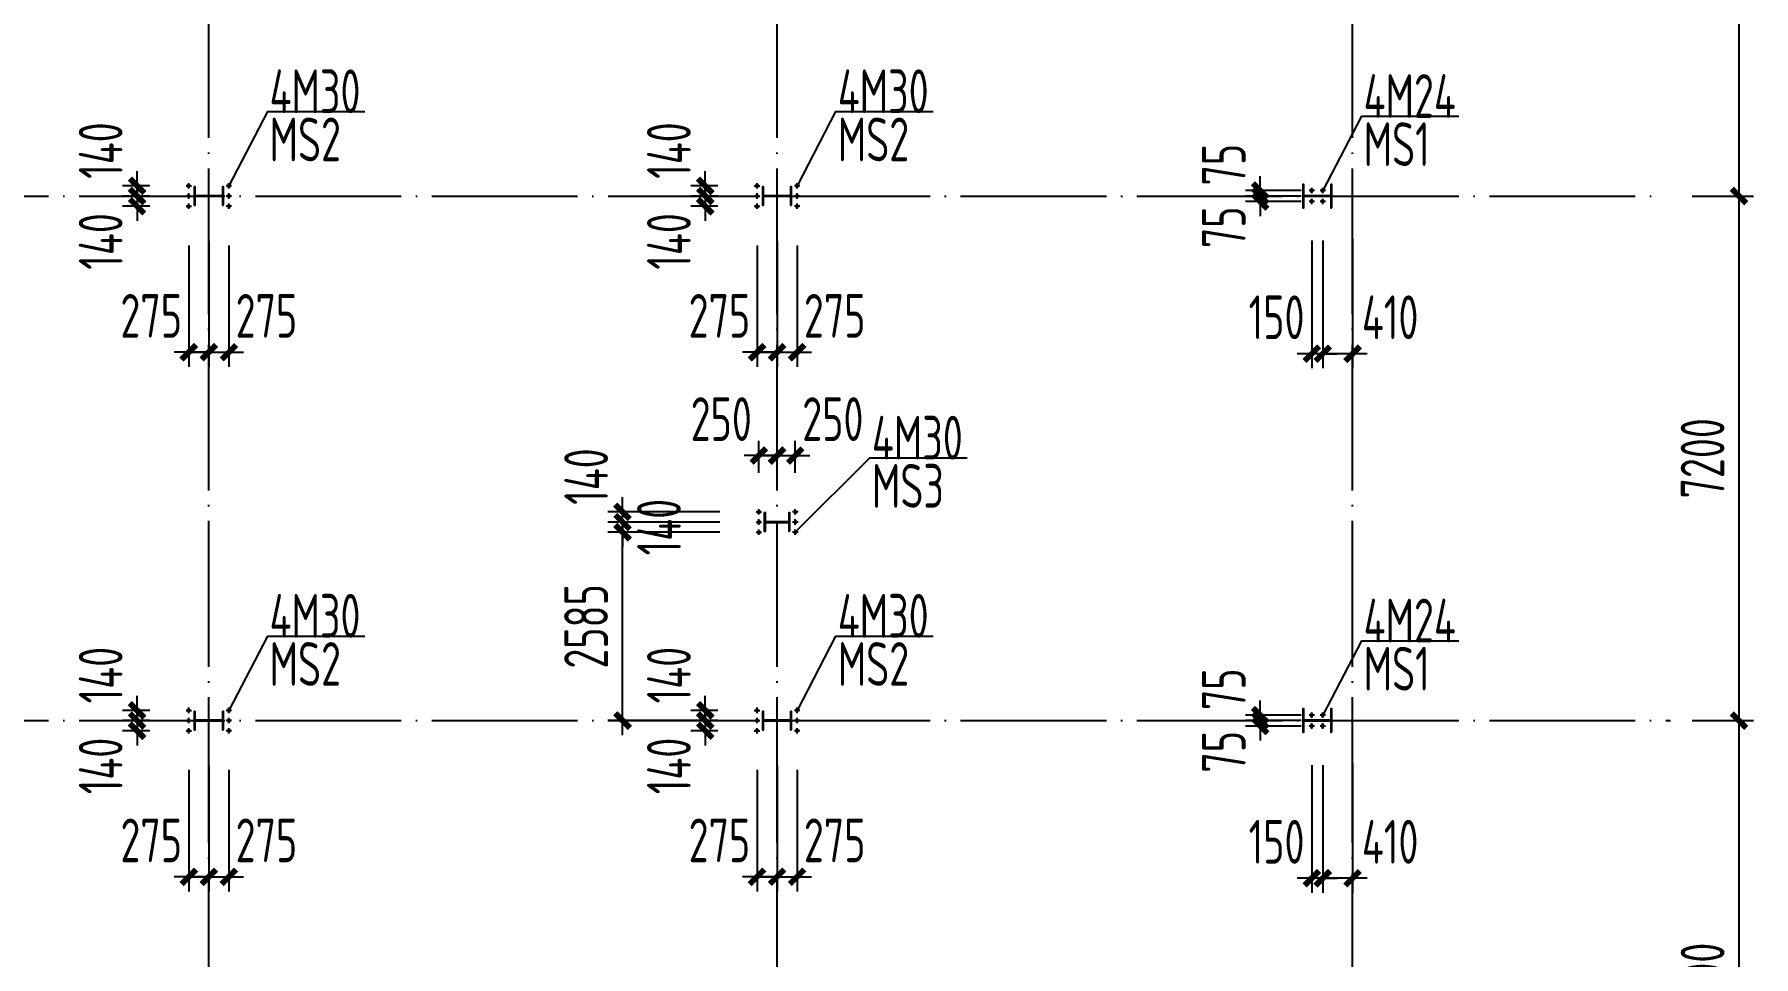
# Model space of a CAD drawing. Extents: x -32169 to 443031, y -120117 to 204739.
# Drawn here: x 71210 to 94810, y -82803 to -70144 of the extents above; entities that cross this region are included whole.
import ezdxf

# ---------------------------------------------------------------- set-up
doc = ezdxf.new("R2010")
doc.units = 0
doc.header["$LTSCALE"] = 1000
doc.linetypes.add('DOTE', pattern=[2.42, 2, -0.2, 0.02, -0.2])
doc.layers.get('0').update_dxf_attribs({"linetype": 'CONTINUOUS'})
doc.layers.get('Defpoints').update_dxf_attribs({"linetype": 'CONTINUOUS'})
for name, color, linetype in [('_TCH_KEY', 7, 'CONTINUOUS'), ('DIM', 3, 'CONTINUOUS'), ('DOTE', 1, 'CONTINUOUS'), ('HATCH', 252, 'CONTINUOUS'), ('PUB_TEXT', 7, 'CONTINUOUS'), ('端板', 7, 'CONTINUOUS'), ('钢柱', 2, 'CONTINUOUS')]:
    doc.layers.add(name, color=color, linetype=linetype)
doc.styles.add('TSSD_Dimension', font='Tssdeng.shx', dxfattribs={"width": 0.7, "bigfont": 'hztxt.shx'})
doc.styles.add('TSSD_Rein', font='Tssdeng.shx', dxfattribs={"width": 0.7, "bigfont": 'hztxt.shx'})
doc.dimstyles.new('TSSD_200_200', dxfattribs={"dimtxt": 600, "dimasz": 200, "dimexe": 200, "dimexo": 500, "dimgap": 200, "dimtad": 1, "dimdec": 0, "dimzin": 0, "dimdsep": 46, "dimtxsty": 'TSSD_Dimension', "dimblk": 'ARCHTICK', "dimblk1": 'ARCHTICK', "dimblk2": 'ARCHTICK', "dimcen": 0, "dimdle": 200, "dimclrt": 7, "dimadec": 0, "dimazin": 0, "dimtfac": 1, "dimtdec": 0, "dimtix": 1, "dimtmove": 2, "dimatfit": 3, "dimfxl": 1, "dimtolj": 1, "dimtzin": 0, "dimarcsym": 0})

# ---------------------------------------------------------------- blocks, each defined once
blk = doc.blocks.new('A$C686C7D4D')
at = {"layer": 'HATCH'}
for p, q in [((-150, 0), (150, 0)), ((0, -150), (0, 150))]:
    blk.add_line(p, q, dxfattribs=at)
at = {"layer": '端板'}
blk.add_circle((0, 0), 65, dxfattribs=at)
blk = doc.blocks.new('_ArchTick')
at = {"color": 0, "linetype": 'ByBlock', "const_width": 0.4}
blk.add_lwpolyline([(-0.5, -0.5), (0.5, 0.5)], dxfattribs=at)
blk = doc.blocks.new('*D174')
at = {"layer": 'Defpoints', "color": 0}
for p in [(72620, -72363), (73293, -72223), (73293, -72363)]:
    blk.add_point(p, dxfattribs=at)
at = {"layer": 'DIM', "color": 0, "lineweight": -2}
for p, q in [((72620, -72223), (72620, -72023)), ((72793, -72223), (72420, -72223)), ((72793, -72363), (72420, -72363)), ((72620, -72223), (72620, -72363)), ((72620, -72363), (72620, -72563))]:
    blk.add_line(p, q, dxfattribs=at)
at = {"layer": 'DIM', "color": 0, "lineweight": -2, "xscale": 200, "yscale": 200, "zscale": 200}
for p, rotation in [((72620, -72223), 270), ((72620, -72363), 90)]:
    blk.add_blockref('_ArchTick', p, dxfattribs=dict(at, rotation=rotation))
at = {"layer": 'DIM', "color": 7, "insert": (72120, -71739), "char_height": 600, "attachment_point": 5, "rotation": 90, "style": 'TSSD_Dimension'}
blk.add_mtext('\\A1;140', dxfattribs=at)
blk = doc.blocks.new('*D175')
at = {"layer": 'Defpoints', "color": 0}
for p in [(73293, -72363), (72620, -72503), (73293, -72503)]:
    blk.add_point(p, dxfattribs=at)
at = {"layer": 'DIM', "color": 0, "lineweight": -2}
for p, q in [((72620, -72363), (72620, -72163)), ((72793, -72363), (72420, -72363)), ((72620, -72363), (72620, -72503)), ((72793, -72503), (72420, -72503)), ((72620, -72503), (72620, -72703))]:
    blk.add_line(p, q, dxfattribs=at)
at = {"layer": 'DIM', "color": 0, "lineweight": -2, "xscale": 200, "yscale": 200, "zscale": 200}
for p, rotation in [((72620, -72363), 270), ((72620, -72503), 90)]:
    blk.add_blockref('_ArchTick', p, dxfattribs=dict(at, rotation=rotation))
at = {"layer": 'DIM', "color": 7, "insert": (72120, -72986), "char_height": 600, "attachment_point": 5, "rotation": 90, "style": 'TSSD_Dimension'}
blk.add_mtext('\\A1;140', dxfattribs=at)
blk = doc.blocks.new('*D176')
at = {"layer": 'Defpoints', "color": 0}
for p in [(73330, -72540), (73605, -72478), (73605, -74507)]:
    blk.add_point(p, dxfattribs=at)
at = {"layer": 'DIM', "color": 0, "lineweight": -2}
for p, q in [((73330, -73040), (73330, -74707)), ((73605, -72978), (73605, -74707)), ((73330, -74507), (73130, -74507)), ((73330, -74507), (73605, -74507)), ((73605, -74507), (73805, -74507))]:
    blk.add_line(p, q, dxfattribs=at)
at = {"layer": 'DIM', "color": 0, "lineweight": -2, "xscale": 200, "yscale": 200, "zscale": 200}
blk.add_blockref('_ArchTick', (73330, -74507), dxfattribs=at)
at = {"layer": 'DIM', "color": 0, "lineweight": -2, "xscale": 200, "yscale": 200, "zscale": 200, "rotation": 180}
blk.add_blockref('_ArchTick', (73605, -74507), dxfattribs=at)
at = {"layer": 'DIM', "color": 7, "insert": (72814, -74007), "char_height": 600, "attachment_point": 5, "style": 'TSSD_Dimension'}
blk.add_mtext('\\A1;275', dxfattribs=at)
blk = doc.blocks.new('*D177')
at = {"layer": 'Defpoints', "color": 0}
for p in [(73605, -72478), (73880, -72540), (73880, -74507)]:
    blk.add_point(p, dxfattribs=at)
at = {"layer": 'DIM', "color": 0, "lineweight": -2}
for p, q in [((73605, -72978), (73605, -74707)), ((73880, -73040), (73880, -74707)), ((73605, -74507), (73405, -74507)), ((73605, -74507), (73880, -74507)), ((73880, -74507), (74080, -74507))]:
    blk.add_line(p, q, dxfattribs=at)
at = {"layer": 'DIM', "color": 0, "lineweight": -2, "xscale": 200, "yscale": 200, "zscale": 200}
blk.add_blockref('_ArchTick', (73605, -74507), dxfattribs=at)
at = {"layer": 'DIM', "color": 0, "lineweight": -2, "xscale": 200, "yscale": 200, "zscale": 200, "rotation": 180}
blk.add_blockref('_ArchTick', (73880, -74507), dxfattribs=at)
at = {"layer": 'DIM', "color": 7, "insert": (74396, -74007), "char_height": 600, "attachment_point": 5, "style": 'TSSD_Dimension'}
blk.add_mtext('\\A1;275', dxfattribs=at)
blk = doc.blocks.new('*D178')
at = {"layer": 'Defpoints', "color": 0}
for p in [(80420, -72363), (81093, -72223), (81093, -72363)]:
    blk.add_point(p, dxfattribs=at)
at = {"layer": 'DIM', "color": 0, "lineweight": -2}
for p, q in [((80420, -72223), (80420, -72023)), ((80593, -72223), (80220, -72223)), ((80593, -72363), (80220, -72363)), ((80420, -72223), (80420, -72363)), ((80420, -72363), (80420, -72563))]:
    blk.add_line(p, q, dxfattribs=at)
at = {"layer": 'DIM', "color": 0, "lineweight": -2, "xscale": 200, "yscale": 200, "zscale": 200}
for p, rotation in [((80420, -72223), 270), ((80420, -72363), 90)]:
    blk.add_blockref('_ArchTick', p, dxfattribs=dict(at, rotation=rotation))
at = {"layer": 'DIM', "color": 7, "insert": (79920, -71739), "char_height": 600, "attachment_point": 5, "rotation": 90, "style": 'TSSD_Dimension'}
blk.add_mtext('\\A1;140', dxfattribs=at)
blk = doc.blocks.new('*D179')
at = {"layer": 'Defpoints', "color": 0}
for p in [(81093, -72363), (80420, -72503), (81093, -72503)]:
    blk.add_point(p, dxfattribs=at)
at = {"layer": 'DIM', "color": 0, "lineweight": -2}
for p, q in [((80420, -72363), (80420, -72163)), ((80593, -72363), (80220, -72363)), ((80420, -72363), (80420, -72503)), ((80593, -72503), (80220, -72503)), ((80420, -72503), (80420, -72703))]:
    blk.add_line(p, q, dxfattribs=at)
at = {"layer": 'DIM', "color": 0, "lineweight": -2, "xscale": 200, "yscale": 200, "zscale": 200}
for p, rotation in [((80420, -72363), 270), ((80420, -72503), 90)]:
    blk.add_blockref('_ArchTick', p, dxfattribs=dict(at, rotation=rotation))
at = {"layer": 'DIM', "color": 7, "insert": (79920, -72986), "char_height": 600, "attachment_point": 5, "rotation": 90, "style": 'TSSD_Dimension'}
blk.add_mtext('\\A1;140', dxfattribs=at)
blk = doc.blocks.new('*D180')
at = {"layer": 'Defpoints', "color": 0}
for p in [(81130, -72540), (81405, -72478), (81405, -74507)]:
    blk.add_point(p, dxfattribs=at)
at = {"layer": 'DIM', "color": 0, "lineweight": -2}
for p, q in [((81130, -73040), (81130, -74707)), ((81405, -72978), (81405, -74707)), ((81130, -74507), (80930, -74507)), ((81130, -74507), (81405, -74507)), ((81405, -74507), (81605, -74507))]:
    blk.add_line(p, q, dxfattribs=at)
at = {"layer": 'DIM', "color": 0, "lineweight": -2, "xscale": 200, "yscale": 200, "zscale": 200}
blk.add_blockref('_ArchTick', (81130, -74507), dxfattribs=at)
at = {"layer": 'DIM', "color": 0, "lineweight": -2, "xscale": 200, "yscale": 200, "zscale": 200, "rotation": 180}
blk.add_blockref('_ArchTick', (81405, -74507), dxfattribs=at)
at = {"layer": 'DIM', "color": 7, "insert": (80614, -74007), "char_height": 600, "attachment_point": 5, "style": 'TSSD_Dimension'}
blk.add_mtext('\\A1;275', dxfattribs=at)
blk = doc.blocks.new('*D181')
at = {"layer": 'Defpoints', "color": 0}
for p in [(81405, -72478), (81680, -72540), (81680, -74507)]:
    blk.add_point(p, dxfattribs=at)
at = {"layer": 'DIM', "color": 0, "lineweight": -2}
for p, q in [((81405, -72978), (81405, -74707)), ((81680, -73040), (81680, -74707)), ((81405, -74507), (81205, -74507)), ((81405, -74507), (81680, -74507)), ((81680, -74507), (81880, -74507))]:
    blk.add_line(p, q, dxfattribs=at)
at = {"layer": 'DIM', "color": 0, "lineweight": -2, "xscale": 200, "yscale": 200, "zscale": 200}
blk.add_blockref('_ArchTick', (81405, -74507), dxfattribs=at)
at = {"layer": 'DIM', "color": 0, "lineweight": -2, "xscale": 200, "yscale": 200, "zscale": 200, "rotation": 180}
blk.add_blockref('_ArchTick', (81680, -74507), dxfattribs=at)
at = {"layer": 'DIM', "color": 7, "insert": (82196, -74007), "char_height": 600, "attachment_point": 5, "style": 'TSSD_Dimension'}
blk.add_mtext('\\A1;275', dxfattribs=at)
blk = doc.blocks.new('*D182')
at = {"layer": 'Defpoints', "color": 0}
for p in [(73293, -79423), (72620, -79563), (73293, -79563)]:
    blk.add_point(p, dxfattribs=at)
at = {"layer": 'DIM', "color": 0, "lineweight": -2}
for p, q in [((72620, -79423), (72620, -79223)), ((72793, -79423), (72420, -79423)), ((72620, -79423), (72620, -79563)), ((72793, -79563), (72420, -79563)), ((72620, -79563), (72620, -79763))]:
    blk.add_line(p, q, dxfattribs=at)
at = {"layer": 'DIM', "color": 0, "lineweight": -2, "xscale": 200, "yscale": 200, "zscale": 200}
for p, rotation in [((72620, -79423), 270), ((72620, -79563), 90)]:
    blk.add_blockref('_ArchTick', p, dxfattribs=dict(at, rotation=rotation))
at = {"layer": 'DIM', "color": 7, "insert": (72120, -78939), "char_height": 600, "attachment_point": 5, "rotation": 90, "style": 'TSSD_Dimension'}
blk.add_mtext('\\A1;140', dxfattribs=at)
blk = doc.blocks.new('*D183')
at = {"layer": 'Defpoints', "color": 0}
for p in [(72620, -79703), (73293, -79563), (73293, -79703)]:
    blk.add_point(p, dxfattribs=at)
at = {"layer": 'DIM', "color": 0, "lineweight": -2}
for p, q in [((72620, -79563), (72620, -79363)), ((72793, -79563), (72420, -79563)), ((72793, -79703), (72420, -79703)), ((72620, -79563), (72620, -79703)), ((72620, -79703), (72620, -79903))]:
    blk.add_line(p, q, dxfattribs=at)
at = {"layer": 'DIM', "color": 0, "lineweight": -2, "xscale": 200, "yscale": 200, "zscale": 200}
for p, rotation in [((72620, -79563), 270), ((72620, -79703), 90)]:
    blk.add_blockref('_ArchTick', p, dxfattribs=dict(at, rotation=rotation))
at = {"layer": 'DIM', "color": 7, "insert": (72120, -80186), "char_height": 600, "attachment_point": 5, "rotation": 90, "style": 'TSSD_Dimension'}
blk.add_mtext('\\A1;140', dxfattribs=at)
blk = doc.blocks.new('*D184')
at = {"layer": 'Defpoints', "color": 0}
for p in [(73330, -79740), (73605, -79678), (73605, -81707)]:
    blk.add_point(p, dxfattribs=at)
at = {"layer": 'DIM', "color": 0, "lineweight": -2}
for p, q in [((73330, -80240), (73330, -81907)), ((73605, -80178), (73605, -81907)), ((73330, -81707), (73130, -81707)), ((73330, -81707), (73605, -81707)), ((73605, -81707), (73805, -81707))]:
    blk.add_line(p, q, dxfattribs=at)
at = {"layer": 'DIM', "color": 0, "lineweight": -2, "xscale": 200, "yscale": 200, "zscale": 200}
blk.add_blockref('_ArchTick', (73330, -81707), dxfattribs=at)
at = {"layer": 'DIM', "color": 0, "lineweight": -2, "xscale": 200, "yscale": 200, "zscale": 200, "rotation": 180}
blk.add_blockref('_ArchTick', (73605, -81707), dxfattribs=at)
at = {"layer": 'DIM', "color": 7, "insert": (72814, -81207), "char_height": 600, "attachment_point": 5, "style": 'TSSD_Dimension'}
blk.add_mtext('\\A1;275', dxfattribs=at)
blk = doc.blocks.new('*D185')
at = {"layer": 'Defpoints', "color": 0}
for p in [(73605, -79678), (73880, -79740), (73880, -81707)]:
    blk.add_point(p, dxfattribs=at)
at = {"layer": 'DIM', "color": 0, "lineweight": -2}
for p, q in [((73605, -80178), (73605, -81907)), ((73880, -80240), (73880, -81907)), ((73605, -81707), (73405, -81707)), ((73605, -81707), (73880, -81707)), ((73880, -81707), (74080, -81707))]:
    blk.add_line(p, q, dxfattribs=at)
at = {"layer": 'DIM', "color": 0, "lineweight": -2, "xscale": 200, "yscale": 200, "zscale": 200}
blk.add_blockref('_ArchTick', (73605, -81707), dxfattribs=at)
at = {"layer": 'DIM', "color": 0, "lineweight": -2, "xscale": 200, "yscale": 200, "zscale": 200, "rotation": 180}
blk.add_blockref('_ArchTick', (73880, -81707), dxfattribs=at)
at = {"layer": 'DIM', "color": 7, "insert": (74396, -81207), "char_height": 600, "attachment_point": 5, "style": 'TSSD_Dimension'}
blk.add_mtext('\\A1;275', dxfattribs=at)
blk = doc.blocks.new('*D186')
at = {"layer": 'Defpoints', "color": 0}
for p in [(81093, -79423), (80420, -79563), (81093, -79563)]:
    blk.add_point(p, dxfattribs=at)
at = {"layer": 'DIM', "color": 0, "lineweight": -2}
for p, q in [((80420, -79423), (80420, -79223)), ((80593, -79423), (80220, -79423)), ((80420, -79423), (80420, -79563)), ((80593, -79563), (80220, -79563)), ((80420, -79563), (80420, -79763))]:
    blk.add_line(p, q, dxfattribs=at)
at = {"layer": 'DIM', "color": 0, "lineweight": -2, "xscale": 200, "yscale": 200, "zscale": 200}
for p, rotation in [((80420, -79423), 270), ((80420, -79563), 90)]:
    blk.add_blockref('_ArchTick', p, dxfattribs=dict(at, rotation=rotation))
at = {"layer": 'DIM', "color": 7, "insert": (79920, -78939), "char_height": 600, "attachment_point": 5, "rotation": 90, "style": 'TSSD_Dimension'}
blk.add_mtext('\\A1;140', dxfattribs=at)
blk = doc.blocks.new('*D187')
at = {"layer": 'Defpoints', "color": 0}
for p in [(80420, -79703), (81093, -79563), (81093, -79703)]:
    blk.add_point(p, dxfattribs=at)
at = {"layer": 'DIM', "color": 0, "lineweight": -2}
for p, q in [((80420, -79563), (80420, -79363)), ((80593, -79563), (80220, -79563)), ((80593, -79703), (80220, -79703)), ((80420, -79563), (80420, -79703)), ((80420, -79703), (80420, -79903))]:
    blk.add_line(p, q, dxfattribs=at)
at = {"layer": 'DIM', "color": 0, "lineweight": -2, "xscale": 200, "yscale": 200, "zscale": 200}
for p, rotation in [((80420, -79563), 270), ((80420, -79703), 90)]:
    blk.add_blockref('_ArchTick', p, dxfattribs=dict(at, rotation=rotation))
at = {"layer": 'DIM', "color": 7, "insert": (79920, -80186), "char_height": 600, "attachment_point": 5, "rotation": 90, "style": 'TSSD_Dimension'}
blk.add_mtext('\\A1;140', dxfattribs=at)
blk = doc.blocks.new('*D188')
at = {"layer": 'Defpoints', "color": 0}
for p in [(81130, -79740), (81405, -79678), (81405, -81707)]:
    blk.add_point(p, dxfattribs=at)
at = {"layer": 'DIM', "color": 0, "lineweight": -2}
for p, q in [((81130, -80240), (81130, -81907)), ((81405, -80178), (81405, -81907)), ((81130, -81707), (80930, -81707)), ((81130, -81707), (81405, -81707)), ((81405, -81707), (81605, -81707))]:
    blk.add_line(p, q, dxfattribs=at)
at = {"layer": 'DIM', "color": 0, "lineweight": -2, "xscale": 200, "yscale": 200, "zscale": 200}
blk.add_blockref('_ArchTick', (81130, -81707), dxfattribs=at)
at = {"layer": 'DIM', "color": 0, "lineweight": -2, "xscale": 200, "yscale": 200, "zscale": 200, "rotation": 180}
blk.add_blockref('_ArchTick', (81405, -81707), dxfattribs=at)
at = {"layer": 'DIM', "color": 7, "insert": (80614, -81207), "char_height": 600, "attachment_point": 5, "style": 'TSSD_Dimension'}
blk.add_mtext('\\A1;275', dxfattribs=at)
blk = doc.blocks.new('*D189')
at = {"layer": 'Defpoints', "color": 0}
for p in [(81405, -79678), (81680, -79740), (81680, -81707)]:
    blk.add_point(p, dxfattribs=at)
at = {"layer": 'DIM', "color": 0, "lineweight": -2}
for p, q in [((81405, -80178), (81405, -81907)), ((81680, -80240), (81680, -81907)), ((81405, -81707), (81205, -81707)), ((81405, -81707), (81680, -81707)), ((81680, -81707), (81880, -81707))]:
    blk.add_line(p, q, dxfattribs=at)
at = {"layer": 'DIM', "color": 0, "lineweight": -2, "xscale": 200, "yscale": 200, "zscale": 200}
blk.add_blockref('_ArchTick', (81405, -81707), dxfattribs=at)
at = {"layer": 'DIM', "color": 0, "lineweight": -2, "xscale": 200, "yscale": 200, "zscale": 200, "rotation": 180}
blk.add_blockref('_ArchTick', (81680, -81707), dxfattribs=at)
at = {"layer": 'DIM', "color": 7, "insert": (82196, -81207), "char_height": 600, "attachment_point": 5, "style": 'TSSD_Dimension'}
blk.add_mtext('\\A1;275', dxfattribs=at)
blk = doc.blocks.new('*D205')
at = {"layer": 'Defpoints', "color": 0}
for p in [(79284, -76978), (81118, -76978), (81027, -79563)]:
    blk.add_point(p, dxfattribs=at)
at = {"layer": 'DIM', "color": 0, "lineweight": -2}
for p, q in [((79284, -79763), (79284, -76778)), ((80618, -76978), (79084, -76978)), ((80527, -79563), (79084, -79563))]:
    blk.add_line(p, q, dxfattribs=at)
at = {"layer": 'DIM', "color": 0, "lineweight": -2, "xscale": 200, "yscale": 200, "zscale": 200}
for p, rotation in [((79284, -76978), 90), ((79284, -79563), 270)]:
    blk.add_blockref('_ArchTick', p, dxfattribs=dict(at, rotation=rotation))
at = {"layer": 'DIM', "color": 7, "insert": (78784, -78270), "char_height": 600, "attachment_point": 5, "rotation": 90, "style": 'TSSD_Dimension'}
blk.add_mtext('\\A1;2585', dxfattribs=at)
blk = doc.blocks.new('*D206')
at = {"layer": 'Defpoints', "color": 0}
for p in [(79284, -76838), (81118, -76838), (81118, -76978)]:
    blk.add_point(p, dxfattribs=at)
at = {"layer": 'DIM', "color": 0, "lineweight": -2}
for p, q in [((79284, -76838), (79284, -76638)), ((80618, -76838), (79084, -76838)), ((79284, -76978), (79284, -76838)), ((80618, -76978), (79084, -76978)), ((79284, -76978), (79284, -77178))]:
    blk.add_line(p, q, dxfattribs=at)
at = {"layer": 'DIM', "color": 0, "lineweight": -2, "xscale": 200, "yscale": 200, "zscale": 200}
for p, rotation in [((79284, -76838), 270), ((79284, -76978), 90)]:
    blk.add_blockref('_ArchTick', p, dxfattribs=dict(at, rotation=rotation))
at = {"layer": 'DIM', "color": 7, "insert": (79784, -76908), "char_height": 600, "attachment_point": 5, "rotation": 90, "style": 'TSSD_Dimension'}
blk.add_mtext('\\A1;140', dxfattribs=at)
blk = doc.blocks.new('*D207')
at = {"layer": 'Defpoints', "color": 0}
for p in [(79284, -76698), (81118, -76698), (81118, -76838)]:
    blk.add_point(p, dxfattribs=at)
at = {"layer": 'DIM', "color": 0, "lineweight": -2}
for p, q in [((80618, -76698), (79084, -76698)), ((79284, -76698), (79284, -76498)), ((79284, -76838), (79284, -76698)), ((80618, -76838), (79084, -76838)), ((79284, -76838), (79284, -77038))]:
    blk.add_line(p, q, dxfattribs=at)
at = {"layer": 'DIM', "color": 0, "lineweight": -2, "xscale": 200, "yscale": 200, "zscale": 200}
for p, rotation in [((79284, -76698), 270), ((79284, -76838), 90)]:
    blk.add_blockref('_ArchTick', p, dxfattribs=dict(at, rotation=rotation))
at = {"layer": 'DIM', "color": 7, "insert": (78784, -76214), "char_height": 600, "attachment_point": 5, "rotation": 90, "style": 'TSSD_Dimension'}
blk.add_mtext('\\A1;140', dxfattribs=at)
blk = doc.blocks.new('*D203')
at = {"layer": 'Defpoints', "color": 0}
for p in [(81405, -75925), (81155, -76660), (81405, -76660)]:
    blk.add_point(p, dxfattribs=at)
at = {"layer": 'DIM', "color": 0, "lineweight": -2}
for p, q in [((81155, -76160), (81155, -75725)), ((81405, -76160), (81405, -75725)), ((81155, -75925), (80955, -75925)), ((81155, -75925), (81405, -75925)), ((81405, -75925), (81605, -75925))]:
    blk.add_line(p, q, dxfattribs=at)
at = {"layer": 'DIM', "color": 0, "lineweight": -2, "xscale": 200, "yscale": 200, "zscale": 200}
blk.add_blockref('_ArchTick', (81155, -75925), dxfattribs=at)
at = {"layer": 'DIM', "color": 0, "lineweight": -2, "xscale": 200, "yscale": 200, "zscale": 200, "rotation": 180}
blk.add_blockref('_ArchTick', (81405, -75925), dxfattribs=at)
at = {"layer": 'DIM', "color": 7, "insert": (80639, -75425), "char_height": 600, "attachment_point": 5, "style": 'TSSD_Dimension'}
blk.add_mtext('\\A1;250', dxfattribs=at)
blk = doc.blocks.new('*D204')
at = {"layer": 'Defpoints', "color": 0}
for p in [(81655, -75925), (81405, -76660), (81655, -76660)]:
    blk.add_point(p, dxfattribs=at)
at = {"layer": 'DIM', "color": 0, "lineweight": -2}
for p, q in [((81405, -76160), (81405, -75725)), ((81655, -76160), (81655, -75725)), ((81405, -75925), (81205, -75925)), ((81405, -75925), (81655, -75925)), ((81655, -75925), (81855, -75925))]:
    blk.add_line(p, q, dxfattribs=at)
at = {"layer": 'DIM', "color": 0, "lineweight": -2, "xscale": 200, "yscale": 200, "zscale": 200}
blk.add_blockref('_ArchTick', (81405, -75925), dxfattribs=at)
at = {"layer": 'DIM', "color": 0, "lineweight": -2, "xscale": 200, "yscale": 200, "zscale": 200, "rotation": 180}
blk.add_blockref('_ArchTick', (81655, -75925), dxfattribs=at)
at = {"layer": 'DIM', "color": 7, "insert": (82171, -75425), "char_height": 600, "attachment_point": 5, "style": 'TSSD_Dimension'}
blk.add_mtext('\\A1;250', dxfattribs=at)
blk = doc.blocks.new('*D320')
at = {"layer": 'Defpoints', "color": 0}
for p in [(88037, -72363), (89101, -72288), (89101, -72363)]:
    blk.add_point(p, dxfattribs=at)
at = {"layer": 'DIM', "color": 0, "lineweight": -2}
for p, q in [((88037, -72288), (88037, -72088)), ((88601, -72288), (87837, -72288)), ((88601, -72363), (87837, -72363)), ((88037, -72288), (88037, -72363)), ((88037, -72363), (88037, -72563))]:
    blk.add_line(p, q, dxfattribs=at)
at = {"layer": 'DIM', "color": 0, "lineweight": -2, "xscale": 200, "yscale": 200, "zscale": 200}
for p, rotation in [((88037, -72288), 270), ((88037, -72363), 90)]:
    blk.add_blockref('_ArchTick', p, dxfattribs=dict(at, rotation=rotation))
at = {"layer": 'DIM', "color": 7, "insert": (87537, -71933), "char_height": 600, "attachment_point": 5, "rotation": 90, "style": 'TSSD_Dimension'}
blk.add_mtext('\\A1;75', dxfattribs=at)
blk = doc.blocks.new('*D321')
at = {"layer": 'Defpoints', "color": 0}
for p in [(88037, -72438), (89101, -72363), (89101, -72438)]:
    blk.add_point(p, dxfattribs=at)
at = {"layer": 'DIM', "color": 0, "lineweight": -2}
for p, q in [((88037, -72363), (88037, -72163)), ((88601, -72363), (87837, -72363)), ((88601, -72438), (87837, -72438)), ((88037, -72363), (88037, -72438)), ((88037, -72438), (88037, -72638))]:
    blk.add_line(p, q, dxfattribs=at)
at = {"layer": 'DIM', "color": 0, "lineweight": -2, "xscale": 200, "yscale": 200, "zscale": 200}
for p, rotation in [((88037, -72363), 270), ((88037, -72438), 90)]:
    blk.add_blockref('_ArchTick', p, dxfattribs=dict(at, rotation=rotation))
at = {"layer": 'DIM', "color": 7, "insert": (87537, -72792), "char_height": 600, "attachment_point": 5, "rotation": 90, "style": 'TSSD_Dimension'}
blk.add_mtext('\\A1;75', dxfattribs=at)
blk = doc.blocks.new('*D322')
at = {"layer": 'Defpoints', "color": 0}
for p in [(89305, -72450), (88896, -72475), (88896, -74527)]:
    blk.add_point(p, dxfattribs=at)
at = {"layer": 'DIM', "color": 0, "lineweight": -2}
for p, q in [((88896, -72975), (88896, -74727)), ((89305, -72950), (89305, -74727)), ((89505, -74527), (88696, -74527))]:
    blk.add_line(p, q, dxfattribs=at)
at = {"layer": 'DIM', "color": 0, "lineweight": -2, "xscale": 200, "yscale": 200, "zscale": 200, "rotation": 180}
blk.add_blockref('_ArchTick', (88896, -74527), dxfattribs=at)
at = {"layer": 'DIM', "color": 0, "lineweight": -2, "xscale": 200, "yscale": 200, "zscale": 200}
blk.add_blockref('_ArchTick', (89305, -74527), dxfattribs=at)
at = {"layer": 'DIM', "color": 7, "insert": (89821, -74027), "char_height": 600, "attachment_point": 5, "style": 'TSSD_Dimension'}
blk.add_mtext('\\A1;410', dxfattribs=at)
blk = doc.blocks.new('*D323')
at = {"layer": 'Defpoints', "color": 0}
for p in [(88746, -72475), (88896, -72475), (88746, -74527)]:
    blk.add_point(p, dxfattribs=at)
at = {"layer": 'DIM', "color": 0, "lineweight": -2}
for p, q in [((88746, -72975), (88746, -74727)), ((88896, -72975), (88896, -74727)), ((88746, -74527), (88546, -74527)), ((88896, -74527), (88746, -74527)), ((88896, -74527), (89096, -74527))]:
    blk.add_line(p, q, dxfattribs=at)
at = {"layer": 'DIM', "color": 0, "lineweight": -2, "xscale": 200, "yscale": 200, "zscale": 200}
blk.add_blockref('_ArchTick', (88746, -74527), dxfattribs=at)
at = {"layer": 'DIM', "color": 0, "lineweight": -2, "xscale": 200, "yscale": 200, "zscale": 200, "rotation": 180}
blk.add_blockref('_ArchTick', (88896, -74527), dxfattribs=at)
at = {"layer": 'DIM', "color": 7, "insert": (88262, -74027), "char_height": 600, "attachment_point": 5, "style": 'TSSD_Dimension'}
blk.add_mtext('\\A1;150', dxfattribs=at)
blk = doc.blocks.new('*D328')
at = {"layer": 'Defpoints', "color": 0}
for p in [(89101, -79488), (88037, -79563), (89101, -79563)]:
    blk.add_point(p, dxfattribs=at)
at = {"layer": 'DIM', "color": 0, "lineweight": -2}
for p, q in [((88037, -79488), (88037, -79288)), ((88601, -79488), (87837, -79488)), ((88037, -79488), (88037, -79563)), ((88601, -79563), (87837, -79563)), ((88037, -79563), (88037, -79763))]:
    blk.add_line(p, q, dxfattribs=at)
at = {"layer": 'DIM', "color": 0, "lineweight": -2, "xscale": 200, "yscale": 200, "zscale": 200}
for p, rotation in [((88037, -79488), 270), ((88037, -79563), 90)]:
    blk.add_blockref('_ArchTick', p, dxfattribs=dict(at, rotation=rotation))
at = {"layer": 'DIM', "color": 7, "insert": (87537, -79133), "char_height": 600, "attachment_point": 5, "rotation": 90, "style": 'TSSD_Dimension'}
blk.add_mtext('\\A1;75', dxfattribs=at)
blk = doc.blocks.new('*D329')
at = {"layer": 'Defpoints', "color": 0}
for p in [(88037, -79638), (89101, -79563), (89101, -79638)]:
    blk.add_point(p, dxfattribs=at)
at = {"layer": 'DIM', "color": 0, "lineweight": -2}
for p, q in [((88037, -79563), (88037, -79363)), ((88601, -79563), (87837, -79563)), ((88601, -79638), (87837, -79638)), ((88037, -79563), (88037, -79638)), ((88037, -79638), (88037, -79838))]:
    blk.add_line(p, q, dxfattribs=at)
at = {"layer": 'DIM', "color": 0, "lineweight": -2, "xscale": 200, "yscale": 200, "zscale": 200}
for p, rotation in [((88037, -79563), 270), ((88037, -79638), 90)]:
    blk.add_blockref('_ArchTick', p, dxfattribs=dict(at, rotation=rotation))
at = {"layer": 'DIM', "color": 7, "insert": (87537, -79992), "char_height": 600, "attachment_point": 5, "rotation": 90, "style": 'TSSD_Dimension'}
blk.add_mtext('\\A1;75', dxfattribs=at)
blk = doc.blocks.new('*D330')
at = {"layer": 'Defpoints', "color": 0}
for p in [(88896, -79675), (89305, -79650), (88896, -81727)]:
    blk.add_point(p, dxfattribs=at)
at = {"layer": 'DIM', "color": 0, "lineweight": -2}
for p, q in [((88896, -80175), (88896, -81927)), ((89305, -80150), (89305, -81927)), ((89505, -81727), (88696, -81727))]:
    blk.add_line(p, q, dxfattribs=at)
at = {"layer": 'DIM', "color": 0, "lineweight": -2, "xscale": 200, "yscale": 200, "zscale": 200, "rotation": 180}
blk.add_blockref('_ArchTick', (88896, -81727), dxfattribs=at)
at = {"layer": 'DIM', "color": 0, "lineweight": -2, "xscale": 200, "yscale": 200, "zscale": 200}
blk.add_blockref('_ArchTick', (89305, -81727), dxfattribs=at)
at = {"layer": 'DIM', "color": 7, "insert": (89821, -81227), "char_height": 600, "attachment_point": 5, "style": 'TSSD_Dimension'}
blk.add_mtext('\\A1;410', dxfattribs=at)
blk = doc.blocks.new('*D331')
at = {"layer": 'Defpoints', "color": 0}
for p in [(88746, -79675), (88896, -79675), (88746, -81727)]:
    blk.add_point(p, dxfattribs=at)
at = {"layer": 'DIM', "color": 0, "lineweight": -2}
for p, q in [((88746, -80175), (88746, -81927)), ((88896, -80175), (88896, -81927)), ((88746, -81727), (88546, -81727)), ((88896, -81727), (88746, -81727)), ((88896, -81727), (89096, -81727))]:
    blk.add_line(p, q, dxfattribs=at)
at = {"layer": 'DIM', "color": 0, "lineweight": -2, "xscale": 200, "yscale": 200, "zscale": 200}
blk.add_blockref('_ArchTick', (88746, -81727), dxfattribs=at)
at = {"layer": 'DIM', "color": 0, "lineweight": -2, "xscale": 200, "yscale": 200, "zscale": 200, "rotation": 180}
blk.add_blockref('_ArchTick', (88896, -81727), dxfattribs=at)
at = {"layer": 'DIM', "color": 7, "insert": (88262, -81227), "char_height": 600, "attachment_point": 5, "style": 'TSSD_Dimension'}
blk.add_mtext('\\A1;150', dxfattribs=at)
blk = doc.blocks.new('*D420')
at = {"layer": 'Defpoints', "color": 0}
for p in [(93469, -79563), (94610, -79563), (93469, -86763)]:
    blk.add_point(p, dxfattribs=at)
at = {"layer": 'DIM', "color": 0, "lineweight": -2}
for p, q in [((94610, -86963), (94610, -79363)), ((93969, -79563), (94810, -79563)), ((93969, -86763), (94810, -86763))]:
    blk.add_line(p, q, dxfattribs=at)
at = {"layer": 'DIM', "color": 0, "lineweight": -2, "xscale": 200, "yscale": 200, "zscale": 200}
for p, rotation in [((94610, -79563), 90), ((94610, -86763), 270)]:
    blk.add_blockref('_ArchTick', p, dxfattribs=dict(at, rotation=rotation))
at = {"layer": 'DIM', "color": 7, "insert": (94110, -83163), "char_height": 600, "attachment_point": 5, "rotation": 90, "style": 'TSSD_Dimension'}
blk.add_mtext('\\A1;7200', dxfattribs=at)
blk = doc.blocks.new('*D421')
at = {"layer": 'Defpoints', "color": 0}
for p in [(93469, -72363), (94610, -72363), (93469, -79563)]:
    blk.add_point(p, dxfattribs=at)
at = {"layer": 'DIM', "color": 0, "lineweight": -2}
for p, q in [((94610, -79763), (94610, -72163)), ((93969, -72363), (94810, -72363)), ((93969, -79563), (94810, -79563))]:
    blk.add_line(p, q, dxfattribs=at)
at = {"layer": 'DIM', "color": 0, "lineweight": -2, "xscale": 200, "yscale": 200, "zscale": 200}
for p, rotation in [((94610, -72363), 90), ((94610, -79563), 270)]:
    blk.add_blockref('_ArchTick', p, dxfattribs=dict(at, rotation=rotation))
at = {"layer": 'DIM', "color": 7, "insert": (94110, -75963), "char_height": 600, "attachment_point": 5, "rotation": 90, "style": 'TSSD_Dimension'}
blk.add_mtext('\\A1;7200', dxfattribs=at)
blk = doc.blocks.new('*D422')
at = {"layer": 'Defpoints', "color": 0}
for p in [(93469, -65163), (94610, -65163), (93469, -72363)]:
    blk.add_point(p, dxfattribs=at)
at = {"layer": 'DIM', "color": 0, "lineweight": -2}
for p, q in [((94610, -72563), (94610, -64963)), ((93969, -65163), (94810, -65163)), ((93969, -72363), (94810, -72363))]:
    blk.add_line(p, q, dxfattribs=at)
at = {"layer": 'DIM', "color": 0, "lineweight": -2, "xscale": 200, "yscale": 200, "zscale": 200}
for p, rotation in [((94610, -65163), 90), ((94610, -72363), 270)]:
    blk.add_blockref('_ArchTick', p, dxfattribs=dict(at, rotation=rotation))
at = {"layer": 'DIM', "color": 7, "insert": (94110, -68763), "char_height": 600, "attachment_point": 5, "rotation": 90, "style": 'TSSD_Dimension'}
blk.add_mtext('\\A1;7200', dxfattribs=at)

msp = doc.modelspace()

# ---------------------------------------------------------------- linework, layer by layer
at = {"layer": 'DOTE', "linetype": 'DOTE'}
for p, q in [((73605.24457, -95762.90283), (73605.24457, 15277.3647)), ((81405.24457, -95762.90283), (81405.24457, 15277.3647)), ((89305.24457, -95762.90283), (89305.24457, 15277.3647)), ((64565.24457, -72362.6353), (93469.06221, -72362.6353)), ((64565.24457, -79562.6353), (93669.06221, -79562.6353))]:
    msp.add_line(p, q, dxfattribs=at)
at = {"layer": 'PUB_TEXT'}
for p, q in [((74407.96392, -71202.79642), (73880.24457, -72222.6353)), ((74407.96392, -71202.79642), (75747.06855, -71202.79642)), ((82207.96392, -71202.79642), (81680.24457, -72222.6353)), ((82207.96392, -71202.79642), (83547.06855, -71202.79642)), ((89426.46057, -71267.79642), (88898.74122, -72287.6353)), ((89426.46057, -71267.79642), (90765.5652, -71267.79642)), ((82676.5869, -75957.79665), (81655.24457, -76977.63553)), ((82676.5869, -75957.79665), (84015.69153, -75957.79665)), ((74407.96392, -78402.79642), (73880.24457, -79422.6353)), ((74407.96392, -78402.79642), (75747.06855, -78402.79642)), ((82207.96392, -78402.79642), (81680.24457, -79422.6353)), ((82207.96392, -78402.79642), (83547.06855, -78402.79642)), ((89426.46057, -78467.79642), (88898.74122, -79487.6353)), ((89426.46057, -78467.79642), (90765.5652, -78467.79642))]:
    msp.add_line(p, q, dxfattribs=at)
at = {"layer": '钢柱'}
for points in [[(89020.70192, -72522.6353), (89020.70192, -72202.6353), (89006.70192, -72202.6353), (89006.70192, -72358.6353), (88634.70192, -72358.6353), (88634.70192, -72202.6353), (88620.70192, -72202.6353), (88620.70192, -72522.6353), (88634.70192, -72522.6353), (88634.70192, -72366.6353), (89006.70192, -72366.6353), (89006.70192, -72522.6353)], [(73805.24457, -72487.6353), (73805.24457, -72237.6353), (73791.24457, -72237.6353), (73791.24457, -72358.6353), (73419.24457, -72358.6353), (73419.24457, -72237.6353), (73405.24457, -72237.6353), (73405.24457, -72487.6353), (73419.24457, -72487.6353), (73419.24457, -72366.6353), (73791.24457, -72366.6353), (73791.24457, -72487.6353)], [(81605.24457, -72487.6353), (81605.24457, -72237.6353), (81591.24457, -72237.6353), (81591.24457, -72358.6353), (81219.24457, -72358.6353), (81219.24457, -72237.6353), (81205.24457, -72237.6353), (81205.24457, -72487.6353), (81219.24457, -72487.6353), (81219.24457, -72366.6353), (81591.24457, -72366.6353), (81591.24457, -72487.6353)], [(81580.24457, -76962.63553), (81580.24457, -76712.63553), (81566.24457, -76712.63553), (81566.24457, -76833.63553), (81244.24457, -76833.63553), (81244.24457, -76712.63553), (81230.24457, -76712.63553), (81230.24457, -76962.63553), (81244.24457, -76962.63553), (81244.24457, -76841.63553), (81566.24457, -76841.63553), (81566.24457, -76962.63553)], [(73805.24457, -79687.6353), (73805.24457, -79437.6353), (73791.24457, -79437.6353), (73791.24457, -79558.6353), (73419.24457, -79558.6353), (73419.24457, -79437.6353), (73405.24457, -79437.6353), (73405.24457, -79687.6353), (73419.24457, -79687.6353), (73419.24457, -79566.6353), (73791.24457, -79566.6353), (73791.24457, -79687.6353)], [(81605.24457, -79687.6353), (81605.24457, -79437.6353), (81591.24457, -79437.6353), (81591.24457, -79558.6353), (81219.24457, -79558.6353), (81219.24457, -79437.6353), (81205.24457, -79437.6353), (81205.24457, -79687.6353), (81219.24457, -79687.6353), (81219.24457, -79566.6353), (81591.24457, -79566.6353), (81591.24457, -79687.6353)], [(89020.70192, -79722.6353), (89020.70192, -79402.6353), (89006.70192, -79402.6353), (89006.70192, -79558.6353), (88634.70192, -79558.6353), (88634.70192, -79402.6353), (88620.70192, -79402.6353), (88620.70192, -79722.6353), (88634.70192, -79722.6353), (88634.70192, -79566.6353), (89006.70192, -79566.6353), (89006.70192, -79722.6353)]]:
    msp.add_lwpolyline(points, close=True, dxfattribs=at)

# ---------------------------------------------------------------- block references
at = {"layer": '_TCH_KEY', "yscale": 0.25, "zscale": 0.25}
for p, xscale in [((73330.24457, -72222.6353), 0.25), ((73880.24457, -72222.6353), -0.25), ((81130.24457, -72222.6353), 0.25), ((81680.24457, -72222.6353), -0.25), ((73330.24457, -72362.6353), 0.25), ((73880.24457, -72362.6353), -0.25), ((81130.24457, -72362.6353), 0.25), ((81680.24457, -72362.6353), -0.25), ((88745.70192, -72287.6353), -0.25), ((88745.70192, -72437.6353), -0.25), ((88895.70192, -72287.6353), -0.25), ((88895.70192, -72437.6353), -0.25), ((73330.24457, -72502.6353), 0.25), ((73880.24457, -72502.6353), -0.25), ((81130.24457, -72502.6353), 0.25), ((81680.24457, -72502.6353), -0.25), ((81155.24457, -76697.63553), 0.25), ((81655.24457, -76697.63553), -0.25), ((81155.24457, -76837.63553), 0.25), ((81655.24457, -76837.63553), -0.25), ((81155.24457, -76977.63553), 0.25), ((81655.24457, -76977.63553), -0.25), ((73330.24457, -79422.6353), 0.25), ((73330.24457, -79562.6353), 0.25), ((73880.24457, -79422.6353), -0.25), ((73880.24457, -79562.6353), -0.25), ((81130.24457, -79422.6353), 0.25), ((81130.24457, -79562.6353), 0.25), ((81680.24457, -79422.6353), -0.25), ((81680.24457, -79562.6353), -0.25), ((88745.70192, -79487.6353), -0.25), ((88895.70192, -79487.6353), -0.25), ((73330.24457, -79702.6353), 0.25), ((73880.24457, -79702.6353), -0.25), ((81130.24457, -79702.6353), 0.25), ((81680.24457, -79702.6353), -0.25), ((88745.70192, -79637.6353), -0.25), ((88895.70192, -79637.6353), -0.25)]:
    msp.add_blockref('A$C686C7D4D', p, dxfattribs=dict(at, xscale=xscale))

# ---------------------------------------------------------------- texts
at = {"layer": 'PUB_TEXT', "style": 'TSSD_Rein', "width": 0.7}
for s, p in [('4M30', (74438.02101, -71224.60692, 292.0163)), ('4M30', (82238.02101, -71224.60692, 292.0163)), ('4M24', (89456.51766, -71289.60692, 292.0163)), ('MS2', (74438.02101, -71885.58199, 292.0163)), ('MS2', (82238.02101, -71885.58199, 292.0163)), ('MS1', (89456.51766, -71950.58199, 292.0163)), ('4M30', (82706.64399, -75979.60715, 292.0163)), ('MS3', (82706.64399, -76640.58222, 292.0163)), ('4M30', (74438.02101, -78424.60692, 292.0163)), ('4M30', (82238.02101, -78424.60692, 292.0163)), ('4M24', (89456.51766, -78489.60692, 292.0163)), ('MS2', (74438.02101, -79085.58199, 292.0163)), ('MS2', (82238.02101, -79085.58199, 292.0163)), ('MS1', (89456.51766, -79150.58199, 292.0163))]:
    msp.add_text(s, height=600, dxfattribs=at).set_placement(p)

# ---------------------------------------------------------------- dimensions: what is measured, and where the dimension line sits
at = {"layer": 'DIM'}
for p1, p2, picture, middle in [((93469.06221, -72362.6353), (93469.06221, -65162.6353), '*D422', (94110.45573, -68762.6353)), ((93469.06221, -79562.6353), (93469.06221, -72362.6353), '*D421', (94110.45573, -75962.6353)), ((93469.06221, -86762.6353), (93469.06221, -79562.6353), '*D420', (94110.45573, -83162.6353))]:
    dim = msp.add_aligned_dim(p1=p1, p2=p2, distance=-1141.39352, dimstyle='TSSD_200_200', dxfattribs=at)
    dim.commit()
    dim.dimension.update_dxf_attribs({"geometry": picture, "text_midpoint": middle})
for base, p1, p2, picture, middle in [((72620.13584, -72362.6353), (73292.74457, -72222.6353), (73292.74457, -72362.6353), '*D174', (72120.13584, -71738.78915)), ((80420.13584, -72362.6353), (81092.74457, -72222.6353), (81092.74457, -72362.6353), '*D178', (79920.13584, -71738.78915)), ((88036.67086, -72362.6353), (89100.91799, -72287.6353), (89100.91799, -72362.6353), '*D320', (87536.67086, -71933.01991)), ((72620.13584, -72502.6353), (73292.74457, -72362.6353), (73292.74457, -72502.6353), '*D175', (72120.13584, -72986.48145)), ((80420.13584, -72502.6353), (81092.74457, -72362.6353), (81092.74457, -72502.6353), '*D179', (79920.13584, -72986.48145)), ((88036.67086, -72437.6353), (89100.91799, -72362.6353), (89100.91799, -72437.6353), '*D321', (87536.67086, -72792.25068)), ((79284.01175, -76697.63553), (81117.74457, -76837.63553), (81117.74457, -76697.63553), '*D207', (78784.01175, -76213.78937)), ((79284.01175, -76837.63553), (81117.74457, -76977.63553), (81117.74457, -76837.63553), '*D206', (79784.01175, -76907.63553)), ((72620.13584, -79562.6353), (73292.74457, -79422.6353), (73292.74457, -79562.6353), '*D182', (72120.13584, -78938.78915)), ((80420.13584, -79562.6353), (81092.74457, -79422.6353), (81092.74457, -79562.6353), '*D186', (79920.13584, -78938.78915)), ((88036.67086, -79562.6353), (89100.91799, -79487.6353), (89100.91799, -79562.6353), '*D328', (87536.67086, -79133.01991)), ((72620.13584, -79702.6353), (73292.74457, -79562.6353), (73292.74457, -79702.6353), '*D183', (72120.13584, -80186.48145)), ((80420.13584, -79702.6353), (81092.74457, -79562.6353), (81092.74457, -79702.6353), '*D187', (79920.13584, -80186.48145)), ((88036.67086, -79637.6353), (89100.91799, -79562.6353), (89100.91799, -79637.6353), '*D329', (87536.67086, -79992.25068))]:
    dim = msp.add_linear_dim(base=base, p1=p1, p2=p2, angle=90, dimstyle='TSSD_200_200', dxfattribs=at)
    dim.commit()
    dim.dimension.update_dxf_attribs({"geometry": picture, "text_midpoint": middle, "dimtype": 160})
for base, p1, p2, picture, middle in [((88895.70192, -74527.34453), (89305.24457, -72449.73948), (88895.70192, -72475.1353), '*D322', (89821.39842, -74027.34453)), ((73605.24457, -74507.31919), (73330.24457, -72540.1353), (73605.24457, -72478.32764), '*D176', (72814.09073, -74007.31919)), ((73880.24457, -74507.31919), (73605.24457, -72478.32764), (73880.24457, -72540.1353), '*D177', (74396.39842, -74007.31919)), ((81405.24457, -74507.31919), (81130.24457, -72540.1353), (81405.24457, -72478.32764), '*D180', (80614.09073, -74007.31919)), ((81680.24457, -74507.31919), (81405.24457, -72478.32764), (81680.24457, -72540.1353), '*D181', (82196.39842, -74007.31919)), ((88745.70192, -74527.34453), (88895.70192, -72475.1353), (88745.70192, -72475.1353), '*D323', (88261.85576, -74027.34453)), ((81405.24457, -75925.40128), (81155.24457, -76660.13553), (81405.24457, -76660.13553), '*D203', (80639.09073, -75425.40128)), ((81655.24457, -75925.40128), (81405.24457, -76660.13553), (81655.24457, -76660.13553), '*D204', (82171.39842, -75425.40128)), ((73605.24457, -81707.31919), (73330.24457, -79740.1353), (73605.24457, -79678.32764), '*D184', (72814.09073, -81207.31919)), ((73880.24457, -81707.31919), (73605.24457, -79678.32764), (73880.24457, -79740.1353), '*D185', (74396.39842, -81207.31919)), ((81405.24457, -81707.31919), (81130.24457, -79740.1353), (81405.24457, -79678.32764), '*D188', (80614.09073, -81207.31919)), ((81680.24457, -81707.31919), (81405.24457, -79678.32764), (81680.24457, -79740.1353), '*D189', (82196.39842, -81207.31919)), ((88745.70192, -81727.34453), (88895.70192, -79675.1353), (88745.70192, -79675.1353), '*D331', (88261.85576, -81227.34453)), ((88895.70192, -81727.34453), (89305.24457, -79649.73948), (88895.70192, -79675.1353), '*D330', (89821.39842, -81227.34453))]:
    dim = msp.add_linear_dim(base=base, p1=p1, p2=p2, dimstyle='TSSD_200_200', dxfattribs=at)
    dim.commit()
    dim.dimension.update_dxf_attribs({"geometry": picture, "text_midpoint": middle, "dimtype": 160})
dim = msp.add_linear_dim(base=(79284.01175, -76977.63553), p1=(81026.66899, -79562.6353), p2=(81117.74457, -76977.63553), angle=90, dimstyle='TSSD_200_200', dxfattribs=at)
dim.commit()
dim.dimension.update_dxf_attribs({"geometry": '*D205', "text_midpoint": (78784.01175, -78270.13541)})

doc.saveas('drawing.dxf')
